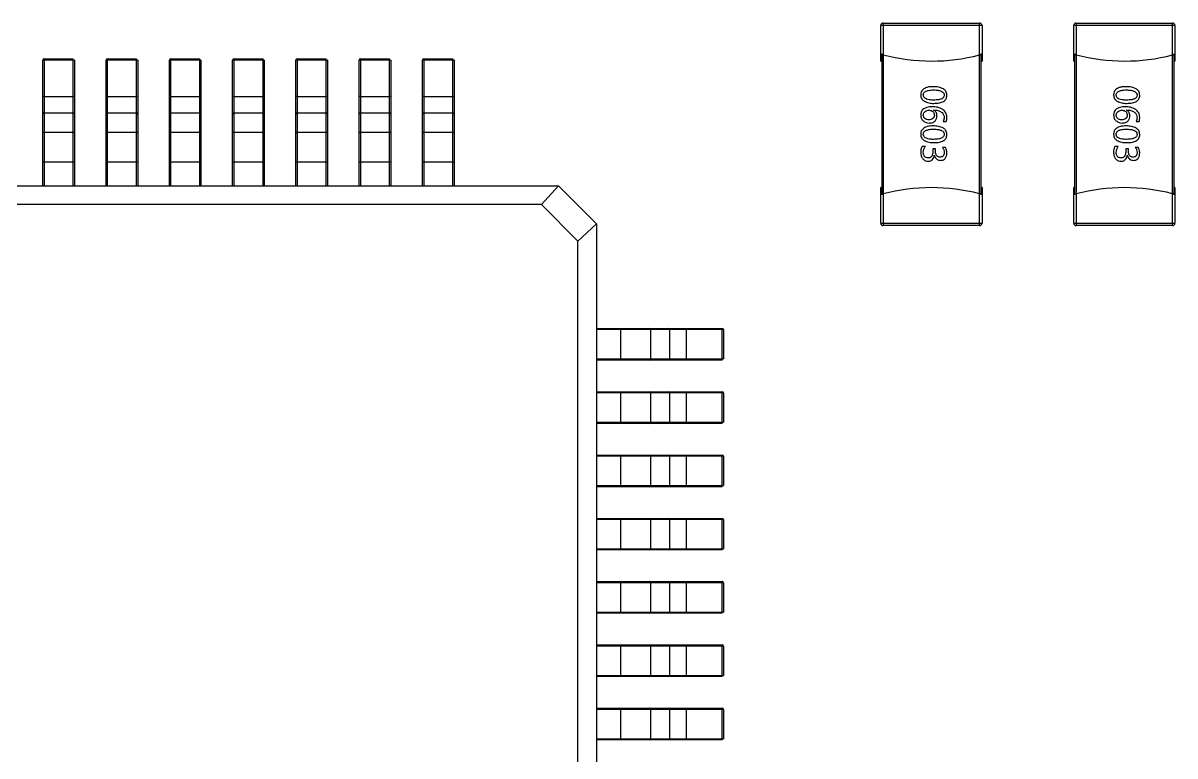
# Model space of a CAD drawing. Header units: millimetres. Extents: x 46.9 to 121.6, y 35.9 to 78.2.
# Drawn here: x 91.6 to 100.7, y 49.14 to 54.93 of the extents above; entities that cross this region are included whole.
import ezdxf

# ---------------------------------------------------------------- set-up
doc = ezdxf.new("R2010")
doc.units = ezdxf.units.MM

msp = doc.modelspace()

# ---------------------------------------------------------------- linework, layer by layer
at = {"color": 7, "linetype": 'Continuous', "lineweight": 25}
for p, q in [((99.1807, 54.9073), (98.3807, 54.9073)), ((98.3807, 54.6273), (98.3807, 54.9073)), ((98.4007, 54.9273), (98.4007, 53.3274)), ((98.4007, 54.9273), (99.1607, 54.9273)), ((99.1607, 54.6755), (99.1607, 54.9273)), ((99.1807, 54.9073), (99.1807, 54.6273)), ((100.7047, 54.9073), (99.9047, 54.9073)), ((99.9047, 54.6273), (99.9047, 54.9073)), ((99.9247, 54.9273), (99.9247, 53.3274)), ((99.9247, 54.9273), (100.6847, 54.9273)), ((100.6847, 54.6755), (100.6847, 54.9273)), ((100.7047, 54.9073), (100.7047, 54.6273)), ((91.7602, 53.641), (91.7602, 54.6338)), ((91.7702, 54.6438), (91.7702, 53.641)), ((91.7702, 54.6438), (92.0002, 54.6438)), ((92.0002, 54.6345), (91.7702, 54.6345)), ((92.0002, 53.641), (92.0002, 54.6438)), ((92.0102, 54.6338), (92.0102, 53.641)), ((92.2602, 53.641), (92.2602, 54.6338)), ((92.2702, 54.6438), (92.2702, 53.641)), ((92.2702, 54.6438), (92.5002, 54.6438)), ((92.5002, 54.6345), (92.2702, 54.6345)), ((92.5002, 53.641), (92.5002, 54.6438)), ((92.5102, 54.6338), (92.5102, 53.641)), ((92.7602, 53.641), (92.7602, 54.6338)), ((92.7702, 54.6438), (92.7702, 53.641)), ((92.7702, 54.6438), (93.0002, 54.6438)), ((93.0002, 54.6345), (92.7702, 54.6345)), ((93.0002, 53.641), (93.0002, 54.6438)), ((93.0102, 54.6338), (93.0102, 53.641)), ((93.2602, 53.641), (93.2602, 54.6338)), ((93.2702, 54.6438), (93.2702, 53.641)), ((93.2702, 54.6438), (93.5002, 54.6438)), ((93.5002, 54.6345), (93.2702, 54.6345)), ((93.5002, 53.641), (93.5002, 54.6438)), ((93.5102, 54.6338), (93.5102, 53.641)), ((93.7602, 53.641), (93.7602, 54.6338)), ((93.7702, 54.6438), (93.7702, 53.641)), ((93.7702, 54.6438), (94.0002, 54.6438)), ((94.0002, 54.6345), (93.7702, 54.6345)), ((94.0002, 53.641), (94.0002, 54.6438)), ((94.0102, 54.6338), (94.0102, 53.641)), ((94.2602, 53.641), (94.2602, 54.6338)), ((94.2702, 54.6438), (94.2702, 53.641)), ((94.2702, 54.6438), (94.5002, 54.6438)), ((94.5002, 54.6345), (94.2702, 54.6345)), ((94.5002, 53.641), (94.5002, 54.6438)), ((94.5102, 54.6338), (94.5102, 53.641)), ((94.7602, 53.641), (94.7602, 54.6338)), ((94.7702, 54.6438), (94.7702, 53.641)), ((94.7702, 54.6438), (95.0002, 54.6438)), ((95.0002, 54.6345), (94.7702, 54.6345)), ((95.0002, 53.641), (95.0002, 54.6438)), ((95.0102, 54.6338), (95.0102, 53.641)), ((98.3807, 54.6273), (98.3907, 54.6273)), ((98.3834, 54.6817), (98.3834, 54.6781)), ((98.3834, 54.6781), (98.3965, 54.6781)), ((98.3907, 54.6797), (98.3907, 54.6801)), ((98.3907, 53.5792), (98.3907, 54.6755)), ((99.1607, 53.3274), (99.1607, 54.6755)), ((99.1707, 54.6817), (99.1707, 54.6781)), ((99.1707, 54.677), (99.1707, 53.5777)), ((99.1707, 54.6273), (99.1807, 54.6273)), ((99.1764, 54.6797), (99.178, 54.6797)), ((99.178, 54.6797), (99.178, 54.6801)), ((99.9047, 54.6273), (99.9147, 54.6273)), ((99.9074, 54.6817), (99.9074, 54.6781)), ((99.9074, 54.6781), (99.9205, 54.6781)), ((99.9147, 54.6797), (99.9147, 54.6801)), ((99.9147, 53.5792), (99.9147, 54.6755)), ((100.6847, 53.3274), (100.6847, 54.6755)), ((100.6947, 54.6817), (100.6947, 54.6781)), ((100.6947, 54.677), (100.6947, 53.5777)), ((100.6947, 54.6273), (100.7047, 54.6273)), ((100.7004, 54.6797), (100.702, 54.6797)), ((100.702, 54.6797), (100.702, 54.6801)), ((91.7702, 54.348), (92.0002, 54.348)), ((92.2702, 54.348), (92.5002, 54.348)), ((92.7702, 54.348), (93.0002, 54.348)), ((93.2702, 54.348), (93.5002, 54.348)), ((93.7702, 54.348), (94.0002, 54.348)), ((94.2702, 54.348), (94.5002, 54.348)), ((94.7702, 54.348), (95.0002, 54.348)), ((91.7702, 54.2175), (92.0002, 54.2175)), ((92.2702, 54.2175), (92.5002, 54.2175)), ((92.7702, 54.2175), (93.0002, 54.2175)), ((93.2702, 54.2175), (93.5002, 54.2175)), ((93.7702, 54.2175), (94.0002, 54.2175)), ((94.2702, 54.2175), (94.5002, 54.2175)), ((94.7702, 54.2175), (95.0002, 54.2175)), ((98.8735, 54.1501), (98.8967, 54.1501)), ((100.3975, 54.1501), (100.4207, 54.1501)), ((91.7702, 54.0659), (92.0002, 54.0659)), ((92.2702, 54.0659), (92.5002, 54.0659)), ((92.7702, 54.0659), (93.0002, 54.0659)), ((93.2702, 54.0659), (93.5002, 54.0659)), ((93.7702, 54.0659), (94.0002, 54.0659)), ((94.2702, 54.0659), (94.5002, 54.0659)), ((94.7702, 54.0659), (95.0002, 54.0659)), ((98.7326, 53.9529), (98.7064, 53.9529)), ((98.792, 53.9328), (98.792, 53.9161)), ((98.8129, 53.9328), (98.792, 53.9328)), ((98.8129, 53.9169), (98.8129, 53.9328)), ((98.8912, 53.9452), (98.8673, 53.9452)), ((100.2566, 53.9529), (100.2304, 53.9529)), ((100.316, 53.9328), (100.316, 53.9161)), ((100.3369, 53.9328), (100.316, 53.9328)), ((100.3369, 53.9169), (100.3369, 53.9328)), ((100.4152, 53.9452), (100.3913, 53.9452)), ((91.7602, 53.831), (92.0102, 53.831)), ((92.2602, 53.831), (92.5102, 53.831)), ((92.7602, 53.831), (93.0102, 53.831)), ((93.2602, 53.831), (93.5102, 53.831)), ((93.7602, 53.831), (94.0102, 53.831)), ((94.2602, 53.831), (94.5102, 53.831)), ((94.7602, 53.831), (95.0102, 53.831)), ((86.4352, 53.641), (95.8352, 53.641)), ((95.8352, 53.641), (95.6995, 53.4936)), ((95.8352, 53.641), (96.1352, 53.341)), ((98.3907, 53.6274), (98.3807, 53.6274)), ((98.3807, 53.3474), (98.3807, 53.6274)), ((99.1807, 53.6274), (99.1707, 53.6274)), ((99.1807, 53.6274), (99.1807, 53.3474)), ((99.9147, 53.6274), (99.9047, 53.6274)), ((99.9047, 53.3474), (99.9047, 53.6274)), ((100.7047, 53.6274), (100.6947, 53.6274)), ((100.7047, 53.6274), (100.7047, 53.3474)), ((98.3834, 53.5765), (98.3834, 53.573)), ((98.3965, 53.5765), (98.3834, 53.5765)), ((98.3907, 53.5746), (98.3907, 53.575)), ((99.1707, 53.5765), (99.1707, 53.573)), ((99.178, 53.575), (99.1764, 53.575)), ((99.178, 53.5746), (99.178, 53.575)), ((99.9074, 53.5765), (99.9074, 53.573)), ((99.9205, 53.5765), (99.9074, 53.5765)), ((99.9147, 53.5746), (99.9147, 53.575)), ((100.6947, 53.5765), (100.6947, 53.573)), ((100.702, 53.575), (100.7004, 53.575)), ((100.702, 53.5746), (100.702, 53.575)), ((95.6995, 53.4936), (86.571, 53.4936)), ((95.9879, 53.2053), (95.6995, 53.4936)), ((95.9879, 53.2053), (96.1352, 53.341)), ((96.1352, 53.341), (96.1352, 43.941)), ((98.3807, 53.3474), (99.1807, 53.3474)), ((99.9047, 53.3474), (100.7047, 53.3474)), ((99.1607, 53.3274), (98.4007, 53.3274)), ((100.6847, 53.3274), (99.9247, 53.3274)), ((95.9879, 44.0768), (95.9879, 53.2053)), ((96.1352, 52.516), (97.1281, 52.516)), ((96.3252, 52.516), (96.3252, 52.266)), ((97.1381, 52.506), (96.1352, 52.506)), ((96.5601, 52.506), (96.5601, 52.276)), ((96.7117, 52.506), (96.7117, 52.276)), ((96.8422, 52.506), (96.8422, 52.276)), ((97.1288, 52.276), (97.1288, 52.506)), ((97.138, 52.506), (97.138, 52.276)), ((96.1352, 52.276), (97.1381, 52.276)), ((97.1281, 52.266), (96.1352, 52.266)), ((96.1352, 52.016), (97.1281, 52.016)), ((97.1381, 52.006), (96.1352, 52.006)), ((96.3252, 52.016), (96.3252, 51.766)), ((96.5601, 52.006), (96.5601, 51.776)), ((96.7117, 52.006), (96.7117, 51.776)), ((96.8422, 52.006), (96.8422, 51.776)), ((97.1288, 51.776), (97.1288, 52.006)), ((97.138, 52.006), (97.138, 51.776)), ((96.1352, 51.776), (97.1381, 51.776)), ((97.1281, 51.766), (96.1352, 51.766)), ((96.1352, 51.516), (97.1281, 51.516)), ((96.3252, 51.516), (96.3252, 51.266)), ((97.1381, 51.506), (96.1352, 51.506)), ((96.5601, 51.506), (96.5601, 51.276)), ((96.7117, 51.506), (96.7117, 51.276)), ((96.8422, 51.506), (96.8422, 51.276)), ((97.1288, 51.276), (97.1288, 51.506)), ((97.138, 51.506), (97.138, 51.276)), ((96.1352, 51.276), (97.1381, 51.276)), ((97.1281, 51.266), (96.1352, 51.266)), ((96.1352, 51.016), (97.1281, 51.016)), ((97.1381, 51.006), (96.1352, 51.006)), ((96.3252, 51.016), (96.3252, 50.766)), ((96.5601, 51.006), (96.5601, 50.776)), ((96.7117, 51.006), (96.7117, 50.776)), ((96.8422, 51.006), (96.8422, 50.776)), ((97.1288, 50.776), (97.1288, 51.006)), ((97.138, 51.006), (97.138, 50.776)), ((96.1352, 50.776), (97.1381, 50.776)), ((97.1281, 50.766), (96.1352, 50.766)), ((96.1352, 50.516), (97.1281, 50.516)), ((96.3252, 50.516), (96.3252, 50.266)), ((97.1381, 50.506), (96.1352, 50.506)), ((96.5601, 50.506), (96.5601, 50.276)), ((96.7117, 50.506), (96.7117, 50.276)), ((96.8422, 50.506), (96.8422, 50.276)), ((97.1288, 50.276), (97.1288, 50.506)), ((97.138, 50.506), (97.138, 50.276)), ((96.1352, 50.276), (97.1381, 50.276)), ((97.1281, 50.266), (96.1352, 50.266)), ((96.1352, 50.016), (97.1281, 50.016)), ((97.1381, 50.006), (96.1352, 50.006)), ((96.3252, 50.016), (96.3252, 49.766)), ((96.5601, 50.006), (96.5601, 49.776)), ((96.7117, 50.006), (96.7117, 49.776)), ((96.8422, 50.006), (96.8422, 49.776)), ((97.1288, 49.776), (97.1288, 50.006)), ((97.138, 50.006), (97.138, 49.776)), ((96.1352, 49.776), (97.1381, 49.776)), ((97.1281, 49.766), (96.1352, 49.766)), ((96.1352, 49.516), (97.1281, 49.516)), ((96.3252, 49.516), (96.3252, 49.266)), ((97.1381, 49.506), (96.1352, 49.506)), ((96.5601, 49.506), (96.5601, 49.276)), ((96.7117, 49.506), (96.7117, 49.276)), ((96.8422, 49.506), (96.8422, 49.276)), ((97.1288, 49.276), (97.1288, 49.506)), ((97.138, 49.506), (97.138, 49.276)), ((96.1352, 49.276), (97.1381, 49.276)), ((97.1281, 49.266), (96.1352, 49.266))]:
    msp.add_line(p, q, dxfattribs=at)
for centre, radius, start, end in [((98.4007, 54.9073), 0.02, 90, 180), ((99.1607, 54.9073), 0.02, 0, 90), ((99.9247, 54.9073), 0.02, 90, 180), ((100.6847, 54.9073), 0.02, 0, 90), ((91.7702, 54.6338), 0.01, 90, 180), ((91.7678, 54.5982), 0.0364, 86.08602, 101.89455), ((92.0027, 54.5982), 0.0364, 78.10545, 93.91398), ((92.2702, 54.6338), 0.01, 90, 180), ((92.2678, 54.5982), 0.0364, 86.08602, 101.89455), ((92.5027, 54.5982), 0.0364, 78.10545, 93.91398), ((92.7702, 54.6338), 0.01, 90, 180), ((92.7678, 54.5982), 0.0364, 86.08602, 101.89455), ((93.0027, 54.5982), 0.0364, 78.10545, 93.91398), ((93.2702, 54.6338), 0.01, 90, 180), ((93.2678, 54.5982), 0.0364, 86.08602, 101.89455), ((93.5027, 54.5982), 0.0364, 78.10545, 93.91398), ((93.7702, 54.6338), 0.01, 90, 180), ((93.7678, 54.5982), 0.0364, 86.08602, 101.89455), ((94.0027, 54.5982), 0.0364, 78.10545, 93.91398), ((94.2702, 54.6338), 0.01, 90, 180), ((94.2678, 54.5982), 0.0364, 86.08602, 101.89455), ((94.5027, 54.5982), 0.0364, 78.10545, 93.91398), ((94.7702, 54.6338), 0.01, 90, 180), ((94.7678, 54.5982), 0.0364, 86.08602, 101.89455), ((95.0027, 54.5982), 0.0364, 78.10545, 93.91398), ((98.7836, 56.1273), 1.5, 255.21209, 284.56177), ((100.3076, 56.1273), 1.5, 255.21209, 284.56177), ((91.7678, 54.3116), 0.0364, 86.08602, 101.89455), ((92.0027, 54.3116), 0.0364, 78.10545, 93.91398), ((92.2678, 54.3116), 0.0364, 86.08602, 101.89455), ((92.5027, 54.3116), 0.0364, 78.10545, 93.91398), ((92.7678, 54.3116), 0.0364, 86.08602, 101.89455), ((93.0027, 54.3116), 0.0364, 78.10545, 93.91398), ((93.2678, 54.3116), 0.0364, 86.08602, 101.89455), ((93.5027, 54.3116), 0.0364, 78.10545, 93.91398), ((93.7678, 54.3116), 0.0364, 86.08602, 101.89455), ((94.0027, 54.3116), 0.0364, 78.10545, 93.91398), ((94.2678, 54.3116), 0.0364, 86.08602, 101.89455), ((94.5027, 54.3116), 0.0364, 78.10545, 93.91398), ((94.7678, 54.3116), 0.0364, 86.08602, 101.89455), ((95.0027, 54.3116), 0.0364, 78.10545, 93.91398), ((91.7699, 54.2078), 0.00971, 88.27456, 178.16379), ((92.0005, 54.2078), 0.00971, 1.83621, 91.72544), ((92.2699, 54.2078), 0.00971, 88.27456, 178.16379), ((92.5005, 54.2078), 0.00971, 1.83621, 91.72544), ((92.7699, 54.2078), 0.00971, 88.27456, 178.16379), ((93.0005, 54.2078), 0.00971, 1.83621, 91.72544), ((93.2699, 54.2078), 0.00971, 88.27456, 178.16379), ((93.5005, 54.2078), 0.00971, 1.83621, 91.72544), ((93.7699, 54.2078), 0.00971, 88.27456, 178.16379), ((94.0005, 54.2078), 0.00971, 1.83621, 91.72544), ((94.2699, 54.2078), 0.00971, 88.27456, 178.16379), ((94.5005, 54.2078), 0.00971, 1.83621, 91.72544), ((94.7699, 54.2078), 0.00971, 88.27456, 178.16379), ((95.0005, 54.2078), 0.00971, 1.83621, 91.72544), ((91.7699, 54.0562), 0.00971, 88.27456, 178.16379), ((92.0005, 54.0562), 0.00971, 1.83621, 91.72544), ((92.2699, 54.0562), 0.00971, 88.27456, 178.16379), ((92.5005, 54.0562), 0.00971, 1.83621, 91.72544), ((92.7699, 54.0562), 0.00971, 88.27456, 178.16379), ((93.0005, 54.0562), 0.00971, 1.83621, 91.72544), ((93.2699, 54.0562), 0.00971, 88.27456, 178.16379), ((93.5005, 54.0562), 0.00971, 1.83621, 91.72544), ((93.7699, 54.0562), 0.00971, 88.27456, 178.16379), ((94.0005, 54.0562), 0.00971, 1.83621, 91.72544), ((94.2699, 54.0562), 0.00971, 88.27456, 178.16379), ((94.5005, 54.0562), 0.00971, 1.83621, 91.72544), ((94.7699, 54.0562), 0.00971, 88.27456, 178.16379), ((95.0005, 54.0562), 0.00971, 1.83621, 91.72544), ((98.7836, 52.1274), 1.5, 75.43815, 104.78791), ((100.3076, 52.1274), 1.5, 75.43815, 104.78791), ((98.4007, 53.3474), 0.02, 180, 270), ((99.1607, 53.3474), 0.02, 270, 0), ((99.9247, 53.3474), 0.02, 180, 270), ((100.6847, 53.3474), 0.02, 270, 0), ((96.5504, 52.5063), 0.00971, 358.27456, 88.16379), ((96.702, 52.5063), 0.00971, 358.27456, 88.16379), ((96.8059, 52.5085), 0.0364, 356.08602, 11.89455), ((97.1281, 52.506), 0.01, 0, 90), ((97.0924, 52.5085), 0.0364, 356.08602, 11.89455), ((96.5504, 52.2757), 0.00971, 271.83621, 1.72544), ((96.702, 52.2757), 0.00971, 271.83621, 1.72544), ((96.8059, 52.2735), 0.0364, 348.10545, 3.91398), ((97.0924, 52.2735), 0.0364, 348.10545, 3.91398), ((96.5504, 52.0063), 0.00971, 358.27456, 88.16379), ((96.702, 52.0063), 0.00971, 358.27456, 88.16379), ((96.8059, 52.0085), 0.0364, 356.08602, 11.89455), ((97.1281, 52.006), 0.01, 0, 90), ((97.0924, 52.0085), 0.0364, 356.08602, 11.89455), ((96.5504, 51.7757), 0.00971, 271.83621, 1.72544), ((96.702, 51.7757), 0.00971, 271.83621, 1.72544), ((96.8059, 51.7735), 0.0364, 348.10545, 3.91398), ((97.0924, 51.7735), 0.0364, 348.10545, 3.91398), ((96.5504, 51.5063), 0.00971, 358.27456, 88.16379), ((96.702, 51.5063), 0.00971, 358.27456, 88.16379), ((96.8059, 51.5085), 0.0364, 356.08602, 11.89455), ((97.1281, 51.506), 0.01, 0, 90), ((97.0924, 51.5085), 0.0364, 356.08602, 11.89455), ((96.5504, 51.2757), 0.00971, 271.83621, 1.72544), ((96.702, 51.2757), 0.00971, 271.83621, 1.72544), ((96.8059, 51.2735), 0.0364, 348.10545, 3.91398), ((97.0924, 51.2735), 0.0364, 348.10545, 3.91398), ((96.5504, 51.0063), 0.00971, 358.27456, 88.16379), ((96.702, 51.0063), 0.00971, 358.27456, 88.16379), ((96.8059, 51.0085), 0.0364, 356.08602, 11.89455), ((97.1281, 51.006), 0.01, 0, 90), ((97.0924, 51.0085), 0.0364, 356.08602, 11.89455), ((96.5504, 50.7757), 0.00971, 271.83621, 1.72544), ((96.702, 50.7757), 0.00971, 271.83621, 1.72544), ((96.8059, 50.7735), 0.0364, 348.10545, 3.91398), ((97.0924, 50.7735), 0.0364, 348.10545, 3.91398), ((96.5504, 50.5063), 0.00971, 358.27456, 88.16379), ((96.702, 50.5063), 0.00971, 358.27456, 88.16379), ((96.8059, 50.5085), 0.0364, 356.08602, 11.89455), ((97.1281, 50.506), 0.01, 0, 90), ((97.0924, 50.5085), 0.0364, 356.08602, 11.89455), ((96.5504, 50.2757), 0.00971, 271.83621, 1.72544), ((96.702, 50.2757), 0.00971, 271.83621, 1.72544), ((96.8059, 50.2735), 0.0364, 348.10545, 3.91398), ((97.0924, 50.2735), 0.0364, 348.10545, 3.91398), ((96.5504, 50.0063), 0.00971, 358.27456, 88.16379), ((96.702, 50.0063), 0.00971, 358.27456, 88.16379), ((96.8059, 50.0085), 0.0364, 356.08602, 11.89455), ((97.1281, 50.006), 0.01, 0, 90), ((97.0924, 50.0085), 0.0364, 356.08602, 11.89455), ((96.5504, 49.7757), 0.00971, 271.83621, 1.72544), ((96.702, 49.7757), 0.00971, 271.83621, 1.72544), ((96.8059, 49.7735), 0.0364, 348.10545, 3.91398), ((97.0924, 49.7735), 0.0364, 348.10545, 3.91398), ((96.5504, 49.5063), 0.00971, 358.27456, 88.16379), ((96.702, 49.5063), 0.00971, 358.27456, 88.16379), ((96.8059, 49.5085), 0.0364, 356.08602, 11.89455), ((97.1281, 49.506), 0.01, 0, 90), ((97.0924, 49.5085), 0.0364, 356.08602, 11.89455), ((96.5504, 49.2757), 0.00971, 271.83621, 1.72544), ((96.702, 49.2757), 0.00971, 271.83621, 1.72544), ((96.8059, 49.2735), 0.0364, 348.10545, 3.91398), ((97.0924, 49.2735), 0.0364, 348.10545, 3.91398)]:
    msp.add_arc(centre, radius, start, end, dxfattribs=at)
for points, knots in [([(98.3834, 54.6781), (98.3826, 54.6777), (98.381, 54.6768), (98.3808, 54.6759), (98.3807, 54.6755)], [0, 0, 0, 0, 0.558014, 1, 1, 1, 1]), ([(98.3897, 54.6799), (98.3883, 54.6803), (98.3859, 54.681), (98.3842, 54.6815), (98.3834, 54.6817)], [0, 0, 0, 0, 0.5631298, 1, 1, 1, 1]), ([(98.3907, 54.6801), (98.3905, 54.6801), (98.3902, 54.68), (98.3899, 54.68), (98.3897, 54.6799)], [0, 0, 0, 0, 0.559617, 1, 1, 1, 1]), ([(98.3907, 54.6797), (98.3905, 54.6797), (98.3902, 54.6798), (98.3899, 54.6799), (98.3897, 54.6799)], [0, 0, 0, 0, 0.56, 1, 1, 1, 1]), ([(98.4007, 54.677), (98.3988, 54.6775), (98.3953, 54.6785), (98.3921, 54.6793), (98.3907, 54.6797)], [0, 0, 0, 0, 0.561011, 1, 1, 1, 1]), ([(98.3907, 54.6755), (98.3908, 54.6758), (98.3911, 54.6764), (98.3927, 54.6771), (98.3947, 54.6777), (98.3963, 54.6779), (98.3971, 54.678)], [0, 0, 0, 0, 0.283508, 0.566177, 0.785164, 1, 1, 1, 1]), ([(99.1707, 54.6781), (99.1689, 54.6777), (99.1657, 54.6768), (99.1622, 54.6759), (99.1607, 54.6755)], [0, 0, 0, 0, 0.557902, 1, 1, 1, 1]), ([(99.17, 54.678), (99.1702, 54.6778), (99.1706, 54.6775), (99.1707, 54.6771), (99.1707, 54.677)], [0, 0, 0, 0, 0.558902, 1, 1, 1, 1]), ([(99.1774, 54.6799), (99.1764, 54.6803), (99.1745, 54.681), (99.1719, 54.6815), (99.1707, 54.6817)], [0, 0, 0, 0, 0.56313, 1, 1, 1, 1]), ([(99.1764, 54.6797), (99.1766, 54.6797), (99.1769, 54.6798), (99.1773, 54.6799), (99.1774, 54.6799)], [0, 0, 0, 0, 0.56, 1, 1, 1, 1]), ([(99.178, 54.6801), (99.1779, 54.6801), (99.1777, 54.68), (99.1775, 54.68), (99.1774, 54.6799)], [0, 0, 0, 0, 0.559617, 1, 1, 1, 1]), ([(99.1807, 54.677), (99.1806, 54.6775), (99.1803, 54.6785), (99.1787, 54.6793), (99.178, 54.6797)], [0, 0, 0, 0, 0.561011, 1, 1, 1, 1]), ([(99.9074, 54.6781), (99.9066, 54.6777), (99.905, 54.6768), (99.9048, 54.6759), (99.9047, 54.6755)], [0, 0, 0, 0, 0.558014, 1, 1, 1, 1]), ([(99.9137, 54.6799), (99.9123, 54.6803), (99.9099, 54.681), (99.9082, 54.6815), (99.9074, 54.6817)], [0, 0, 0, 0, 0.5631298, 1, 1, 1, 1]), ([(99.9147, 54.6801), (99.9145, 54.6801), (99.9142, 54.68), (99.9139, 54.68), (99.9137, 54.6799)], [0, 0, 0, 0, 0.559617, 1, 1, 1, 1]), ([(99.9147, 54.6797), (99.9145, 54.6797), (99.9142, 54.6798), (99.9139, 54.6799), (99.9137, 54.6799)], [0, 0, 0, 0, 0.56, 1, 1, 1, 1]), ([(99.9247, 54.677), (99.9228, 54.6775), (99.9193, 54.6785), (99.9161, 54.6793), (99.9147, 54.6797)], [0, 0, 0, 0, 0.561011, 1, 1, 1, 1]), ([(99.9147, 54.6755), (99.9148, 54.6758), (99.9151, 54.6764), (99.9167, 54.6771), (99.9187, 54.6777), (99.9203, 54.6779), (99.9211, 54.678)], [0, 0, 0, 0, 0.283508, 0.566177, 0.785164, 1, 1, 1, 1]), ([(100.6947, 54.6781), (100.6929, 54.6777), (100.6897, 54.6768), (100.6863, 54.6759), (100.6847, 54.6755)], [0, 0, 0, 0, 0.557902, 1, 1, 1, 1]), ([(100.694, 54.678), (100.6942, 54.6778), (100.6946, 54.6775), (100.6947, 54.6771), (100.6947, 54.677)], [0, 0, 0, 0, 0.558902, 1, 1, 1, 1]), ([(100.7014, 54.6799), (100.7004, 54.6803), (100.6985, 54.681), (100.6959, 54.6815), (100.6947, 54.6817)], [0, 0, 0, 0, 0.56313, 1, 1, 1, 1]), ([(100.7004, 54.6797), (100.7006, 54.6797), (100.7009, 54.6798), (100.7013, 54.6799), (100.7014, 54.6799)], [0, 0, 0, 0, 0.56, 1, 1, 1, 1]), ([(100.702, 54.6801), (100.7019, 54.6801), (100.7017, 54.68), (100.7015, 54.68), (100.7014, 54.6799)], [0, 0, 0, 0, 0.559617, 1, 1, 1, 1]), ([(100.7047, 54.677), (100.7046, 54.6775), (100.7043, 54.6785), (100.7027, 54.6793), (100.702, 54.6797)], [0, 0, 0, 0, 0.561011, 1, 1, 1, 1]), ([(98.7952, 54.4248), (98.7792, 54.4245), (98.7532, 54.4239), (98.73, 54.4125), (98.7212, 54.4082)], [0, 0, 0, 0, 0.619316, 1, 1, 1, 1]), ([(98.8753, 54.4073), (98.8627, 54.4129), (98.8372, 54.4242), (98.8093, 54.4246), (98.7952, 54.4248)], [0, 0, 0, 0, 0.495858, 1, 1, 1, 1]), ([(100.3192, 54.4248), (100.3032, 54.4245), (100.2772, 54.4239), (100.254, 54.4125), (100.2452, 54.4082)], [0, 0, 0, 0, 0.619316, 1, 1, 1, 1]), ([(100.3993, 54.4073), (100.3867, 54.4129), (100.3612, 54.4242), (100.3333, 54.4246), (100.3192, 54.4248)], [0, 0, 0, 0, 0.495858, 1, 1, 1, 1]), ([(98.7212, 54.4082), (98.7169, 54.405), (98.7086, 54.3987), (98.698, 54.3827), (98.6967, 54.3693), (98.6958, 54.3609)], [0, 0, 0, 0, 0.2882301, 0.5578196, 1, 1, 1, 1]), ([(98.6958, 54.3609), (98.6962, 54.3552), (98.6969, 54.3442), (98.7048, 54.3255), (98.7157, 54.3165), (98.7225, 54.3108)], [0, 0, 0, 0, 0.2883908, 0.5588198, 1, 1, 1, 1]), ([(98.7167, 54.3586), (98.7171, 54.3627), (98.7177, 54.3704), (98.7244, 54.381), (98.7375, 54.3906), (98.7623, 54.398), (98.7833, 54.3986), (98.7964, 54.399)], [0, 0, 0, 0, 0.121688, 0.232035, 0.366597, 0.604955, 1, 1, 1, 1]), ([(98.7977, 54.3188), (98.786, 54.3191), (98.7666, 54.3197), (98.7427, 54.3254), (98.7275, 54.3337), (98.7182, 54.345), (98.7172, 54.354), (98.7167, 54.3586)], [0, 0, 0, 0, 0.351816, 0.579785, 0.732323, 0.864404, 1, 1, 1, 1]), ([(98.7964, 54.399), (98.8087, 54.3987), (98.8291, 54.3982), (98.8543, 54.3922), (98.8702, 54.3836), (98.88, 54.3719), (98.881, 54.3626), (98.8815, 54.3578)], [0, 0, 0, 0, 0.35336, 0.582711, 0.735216, 0.86626, 1, 1, 1, 1]), ([(98.8815, 54.3578), (98.8811, 54.3541), (98.8805, 54.3467), (98.8736, 54.3365), (98.8599, 54.3271), (98.8337, 54.3198), (98.8116, 54.3192), (98.7977, 54.3188)], [0, 0, 0, 0, 0.1099366, 0.2142178, 0.3482632, 0.5925867, 1, 1, 1, 1]), ([(98.8, 54.2929), (98.815, 54.2934), (98.8415, 54.2943), (98.8719, 54.3042), (98.8884, 54.317), (98.8967, 54.3284), (98.9017, 54.3418), (98.9023, 54.3514), (98.9025, 54.3564)], [0, 0, 0, 0, 0.331386, 0.583053, 0.688634, 0.788355, 0.889745, 1, 1, 1, 1]), ([(98.9025, 54.3564), (98.9022, 54.3623), (98.9014, 54.3736), (98.8935, 54.3926), (98.8822, 54.4017), (98.8753, 54.4073)], [0, 0, 0, 0, 0.292157, 0.563194, 1, 1, 1, 1]), ([(100.2452, 54.4082), (100.2409, 54.405), (100.2326, 54.3987), (100.222, 54.3827), (100.2207, 54.3693), (100.2198, 54.3609)], [0, 0, 0, 0, 0.2882301, 0.5578196, 1, 1, 1, 1]), ([(100.2198, 54.3609), (100.2202, 54.3552), (100.2209, 54.3442), (100.2288, 54.3255), (100.2397, 54.3165), (100.2465, 54.3108)], [0, 0, 0, 0, 0.2883908, 0.5588198, 1, 1, 1, 1]), ([(100.2407, 54.3586), (100.2411, 54.3627), (100.2417, 54.3704), (100.2484, 54.381), (100.2615, 54.3906), (100.2863, 54.398), (100.3073, 54.3986), (100.3204, 54.399)], [0, 0, 0, 0, 0.121688, 0.232035, 0.366597, 0.604955, 1, 1, 1, 1]), ([(100.3217, 54.3188), (100.31, 54.3191), (100.2906, 54.3197), (100.2667, 54.3254), (100.2515, 54.3337), (100.2422, 54.345), (100.2412, 54.354), (100.2407, 54.3586)], [0, 0, 0, 0, 0.351816, 0.579785, 0.732323, 0.864404, 1, 1, 1, 1]), ([(100.3204, 54.399), (100.3327, 54.3987), (100.3531, 54.3982), (100.3783, 54.3922), (100.3942, 54.3836), (100.404, 54.3719), (100.405, 54.3626), (100.4055, 54.3578)], [0, 0, 0, 0, 0.35336, 0.582711, 0.735216, 0.86626, 1, 1, 1, 1]), ([(100.4055, 54.3578), (100.4051, 54.3541), (100.4045, 54.3467), (100.3976, 54.3365), (100.3839, 54.3271), (100.3577, 54.3198), (100.3356, 54.3192), (100.3217, 54.3188)], [0, 0, 0, 0, 0.1099366, 0.2142178, 0.3482632, 0.5925867, 1, 1, 1, 1]), ([(100.324, 54.2929), (100.339, 54.2934), (100.3655, 54.2943), (100.3959, 54.3042), (100.4124, 54.317), (100.4207, 54.3284), (100.4257, 54.3418), (100.4263, 54.3514), (100.4265, 54.3564)], [0, 0, 0, 0, 0.331386, 0.583053, 0.688634, 0.788355, 0.889745, 1, 1, 1, 1]), ([(100.4265, 54.3564), (100.4262, 54.3623), (100.4254, 54.3736), (100.4175, 54.3926), (100.4062, 54.4017), (100.3993, 54.4073)], [0, 0, 0, 0, 0.292157, 0.563194, 1, 1, 1, 1]), ([(98.7196, 54.249), (98.7155, 54.2456), (98.7077, 54.239), (98.6978, 54.2228), (98.6966, 54.2094), (98.6958, 54.2011)], [0, 0, 0, 0, 0.28371, 0.553416, 1, 1, 1, 1]), ([(98.7872, 54.2663), (98.7726, 54.2658), (98.7485, 54.2651), (98.7277, 54.2535), (98.7196, 54.249)], [0, 0, 0, 0, 0.61021, 1, 1, 1, 1]), ([(98.7225, 54.3108), (98.7348, 54.3051), (98.7594, 54.2936), (98.7865, 54.2931), (98.8, 54.2929)], [0, 0, 0, 0, 0.4999783, 1, 1, 1, 1]), ([(98.7308, 54.2285), (98.7362, 54.2317), (98.7467, 54.2379), (98.7588, 54.2386), (98.7646, 54.2389)], [0, 0, 0, 0, 0.5207683, 1, 1, 1, 1]), ([(98.7646, 54.2389), (98.7697, 54.2384), (98.7798, 54.2373), (98.7881, 54.2313), (98.7922, 54.2284)], [0, 0, 0, 0, 0.5019662, 1, 1, 1, 1]), ([(98.8713, 54.2436), (98.8577, 54.2509), (98.8314, 54.265), (98.8016, 54.2659), (98.7872, 54.2663)], [0, 0, 0, 0, 0.517188, 1, 1, 1, 1]), ([(98.8247, 54.1945), (98.8243, 54.2), (98.8236, 54.2104), (98.8172, 54.2236), (98.8081, 54.2335), (98.8009, 54.2376), (98.7972, 54.2398)], [0, 0, 0, 0, 0.290752, 0.557527, 0.769999, 1, 1, 1, 1]), ([(98.7972, 54.2398), (98.809, 54.2396), (98.8309, 54.2393), (98.8501, 54.2291), (98.8589, 54.2245)], [0, 0, 0, 0, 0.542588, 1, 1, 1, 1]), ([(98.9025, 54.1835), (98.9021, 54.1901), (98.9012, 54.2031), (98.8919, 54.2252), (98.8792, 54.2365), (98.8713, 54.2436)], [0, 0, 0, 0, 0.283019, 0.553043, 1, 1, 1, 1]), ([(100.2436, 54.249), (100.2395, 54.2456), (100.2317, 54.239), (100.2218, 54.2228), (100.2206, 54.2094), (100.2198, 54.2011)], [0, 0, 0, 0, 0.28371, 0.553416, 1, 1, 1, 1]), ([(100.3112, 54.2663), (100.2966, 54.2658), (100.2725, 54.2651), (100.2517, 54.2535), (100.2436, 54.249)], [0, 0, 0, 0, 0.61021, 1, 1, 1, 1]), ([(100.2465, 54.3108), (100.2588, 54.3051), (100.2834, 54.2936), (100.3105, 54.2931), (100.324, 54.2929)], [0, 0, 0, 0, 0.4999783, 1, 1, 1, 1]), ([(100.2548, 54.2285), (100.2602, 54.2317), (100.2707, 54.2379), (100.2828, 54.2386), (100.2886, 54.2389)], [0, 0, 0, 0, 0.5207683, 1, 1, 1, 1]), ([(100.2886, 54.2389), (100.2937, 54.2384), (100.3038, 54.2373), (100.3121, 54.2313), (100.3162, 54.2284)], [0, 0, 0, 0, 0.5019662, 1, 1, 1, 1]), ([(100.3953, 54.2436), (100.3817, 54.2509), (100.3554, 54.265), (100.3256, 54.2659), (100.3112, 54.2663)], [0, 0, 0, 0, 0.517188, 1, 1, 1, 1]), ([(100.3487, 54.1945), (100.3483, 54.2), (100.3476, 54.2104), (100.3412, 54.2236), (100.3321, 54.2335), (100.3249, 54.2376), (100.3212, 54.2398)], [0, 0, 0, 0, 0.290752, 0.557527, 0.769999, 1, 1, 1, 1]), ([(100.3212, 54.2398), (100.333, 54.2396), (100.3549, 54.2393), (100.3741, 54.2291), (100.3829, 54.2245)], [0, 0, 0, 0, 0.542588, 1, 1, 1, 1]), ([(100.4265, 54.1835), (100.4261, 54.1901), (100.4252, 54.2031), (100.4159, 54.2252), (100.4032, 54.2365), (100.3953, 54.2436)], [0, 0, 0, 0, 0.283019, 0.553043, 1, 1, 1, 1]), ([(98.6958, 54.2011), (98.6967, 54.1913), (98.6984, 54.174), (98.7097, 54.1611), (98.7146, 54.1555)], [0, 0, 0, 0, 0.566262, 1, 1, 1, 1]), ([(98.7146, 54.1555), (98.7224, 54.1497), (98.7369, 54.1391), (98.7547, 54.1381), (98.7628, 54.1376)], [0, 0, 0, 0, 0.540462, 1, 1, 1, 1]), ([(98.7167, 54.2004), (98.7169, 54.2036), (98.7173, 54.2097), (98.7215, 54.22), (98.7272, 54.2252), (98.7308, 54.2285)], [0, 0, 0, 0, 0.295822, 0.557156, 1, 1, 1, 1]), ([(98.7289, 54.1736), (98.7271, 54.1754), (98.7236, 54.179), (98.7184, 54.1878), (98.7174, 54.1953), (98.7167, 54.2004)], [0, 0, 0, 0, 0.252847, 0.49709, 1, 1, 1, 1]), ([(98.7601, 54.1632), (98.7543, 54.1636), (98.7429, 54.1643), (98.7335, 54.1706), (98.7289, 54.1736)], [0, 0, 0, 0, 0.515713, 1, 1, 1, 1]), ([(98.7922, 54.1731), (98.7876, 54.1702), (98.7778, 54.1641), (98.7662, 54.1636), (98.7601, 54.1632)], [0, 0, 0, 0, 0.470719, 1, 1, 1, 1]), ([(98.7628, 54.1376), (98.7725, 54.1382), (98.789, 54.1393), (98.8022, 54.149), (98.8077, 54.1531)], [0, 0, 0, 0, 0.583943, 1, 1, 1, 1]), ([(98.7922, 54.2284), (98.7939, 54.2265), (98.7973, 54.2228), (98.8022, 54.2137), (98.8031, 54.206), (98.8038, 54.2007)], [0, 0, 0, 0, 0.245972, 0.488321, 1, 1, 1, 1]), ([(98.8038, 54.2007), (98.8033, 54.1954), (98.8026, 54.1876), (98.7975, 54.1785), (98.794, 54.1749), (98.7922, 54.1731)], [0, 0, 0, 0, 0.513507, 0.754491, 1, 1, 1, 1]), ([(98.8077, 54.1531), (98.8132, 54.1596), (98.8232, 54.1717), (98.8242, 54.1873), (98.8247, 54.1945)], [0, 0, 0, 0, 0.539829, 1, 1, 1, 1]), ([(98.8589, 54.2245), (98.8629, 54.2213), (98.8703, 54.2154), (98.8795, 54.2012), (98.8807, 54.1898), (98.8815, 54.1827)], [0, 0, 0, 0, 0.311103, 0.573673, 1, 1, 1, 1]), ([(98.8815, 54.1827), (98.8811, 54.1766), (98.8803, 54.1652), (98.8756, 54.1548), (98.8735, 54.1501)], [0, 0, 0, 0, 0.544112, 1, 1, 1, 1]), ([(98.8967, 54.1501), (98.8986, 54.1555), (98.9023, 54.1664), (98.9025, 54.1778), (98.9025, 54.1835)], [0, 0, 0, 0, 0.502037, 1, 1, 1, 1]), ([(100.2198, 54.2011), (100.2207, 54.1913), (100.2224, 54.174), (100.2337, 54.1611), (100.2386, 54.1555)], [0, 0, 0, 0, 0.566262, 1, 1, 1, 1]), ([(100.2386, 54.1555), (100.2464, 54.1497), (100.2609, 54.1391), (100.2787, 54.1381), (100.2868, 54.1376)], [0, 0, 0, 0, 0.540462, 1, 1, 1, 1]), ([(100.2407, 54.2004), (100.241, 54.2036), (100.2413, 54.2097), (100.2455, 54.22), (100.2512, 54.2252), (100.2548, 54.2285)], [0, 0, 0, 0, 0.295822, 0.557156, 1, 1, 1, 1]), ([(100.2529, 54.1736), (100.2511, 54.1754), (100.2476, 54.179), (100.2424, 54.1878), (100.2414, 54.1953), (100.2407, 54.2004)], [0, 0, 0, 0, 0.252847, 0.49709, 1, 1, 1, 1]), ([(100.2841, 54.1632), (100.2783, 54.1636), (100.2669, 54.1643), (100.2575, 54.1706), (100.2529, 54.1736)], [0, 0, 0, 0, 0.515713, 1, 1, 1, 1]), ([(100.3162, 54.1731), (100.3116, 54.1702), (100.3018, 54.1641), (100.2902, 54.1636), (100.2841, 54.1632)], [0, 0, 0, 0, 0.470719, 1, 1, 1, 1]), ([(100.2868, 54.1376), (100.2965, 54.1382), (100.313, 54.1393), (100.3262, 54.149), (100.3317, 54.1531)], [0, 0, 0, 0, 0.583943, 1, 1, 1, 1]), ([(100.3162, 54.2284), (100.3179, 54.2265), (100.3213, 54.2228), (100.3263, 54.2137), (100.3272, 54.206), (100.3278, 54.2007)], [0, 0, 0, 0, 0.245972, 0.488321, 1, 1, 1, 1]), ([(100.3278, 54.2007), (100.3273, 54.1954), (100.3266, 54.1876), (100.3215, 54.1785), (100.318, 54.1749), (100.3162, 54.1731)], [0, 0, 0, 0, 0.513507, 0.754491, 1, 1, 1, 1]), ([(100.3317, 54.1531), (100.3372, 54.1596), (100.3472, 54.1717), (100.3482, 54.1873), (100.3487, 54.1945)], [0, 0, 0, 0, 0.539829, 1, 1, 1, 1]), ([(100.3829, 54.2245), (100.3869, 54.2213), (100.3943, 54.2154), (100.4035, 54.2012), (100.4047, 54.1898), (100.4055, 54.1827)], [0, 0, 0, 0, 0.311103, 0.573673, 1, 1, 1, 1]), ([(100.4055, 54.1827), (100.4051, 54.1766), (100.4043, 54.1652), (100.3996, 54.1548), (100.3975, 54.1501)], [0, 0, 0, 0, 0.544112, 1, 1, 1, 1]), ([(100.4207, 54.1501), (100.4226, 54.1555), (100.4263, 54.1664), (100.4265, 54.1778), (100.4265, 54.1835)], [0, 0, 0, 0, 0.502037, 1, 1, 1, 1]), ([(98.7212, 54.0981), (98.7169, 54.0948), (98.7086, 54.0886), (98.698, 54.0726), (98.6967, 54.0591), (98.6958, 54.0508)], [0, 0, 0, 0, 0.28823, 0.55782, 1, 1, 1, 1]), ([(98.7167, 54.0485), (98.7171, 54.0525), (98.7177, 54.0603), (98.7244, 54.0709), (98.7375, 54.0805), (98.7623, 54.0879), (98.7833, 54.0885), (98.7964, 54.0889)], [0, 0, 0, 0, 0.121688, 0.232035, 0.366597, 0.604955, 1, 1, 1, 1]), ([(98.7952, 54.1147), (98.7792, 54.1143), (98.7532, 54.1138), (98.73, 54.1024), (98.7212, 54.0981)], [0, 0, 0, 0, 0.619316, 1, 1, 1, 1]), ([(98.8753, 54.0972), (98.8627, 54.1028), (98.8372, 54.1141), (98.8093, 54.1145), (98.7952, 54.1147)], [0, 0, 0, 0, 0.495858, 1, 1, 1, 1]), ([(98.7964, 54.0889), (98.8087, 54.0886), (98.8291, 54.088), (98.8543, 54.0821), (98.8702, 54.0735), (98.88, 54.0618), (98.881, 54.0524), (98.8815, 54.0477)], [0, 0, 0, 0, 0.35336, 0.582711, 0.735216, 0.86626, 1, 1, 1, 1]), ([(98.9025, 54.0463), (98.9022, 54.0521), (98.9014, 54.0634), (98.8935, 54.0825), (98.8822, 54.0916), (98.8753, 54.0972)], [0, 0, 0, 0, 0.292157, 0.563194, 1, 1, 1, 1]), ([(100.2452, 54.0981), (100.2409, 54.0948), (100.2326, 54.0886), (100.222, 54.0726), (100.2207, 54.0591), (100.2198, 54.0508)], [0, 0, 0, 0, 0.28823, 0.55782, 1, 1, 1, 1]), ([(100.2407, 54.0485), (100.2411, 54.0525), (100.2417, 54.0603), (100.2484, 54.0709), (100.2615, 54.0805), (100.2863, 54.0879), (100.3073, 54.0885), (100.3204, 54.0889)], [0, 0, 0, 0, 0.121688, 0.232035, 0.366597, 0.604955, 1, 1, 1, 1]), ([(100.3192, 54.1147), (100.3032, 54.1143), (100.2772, 54.1138), (100.254, 54.1024), (100.2452, 54.0981)], [0, 0, 0, 0, 0.619316, 1, 1, 1, 1]), ([(100.3993, 54.0972), (100.3867, 54.1028), (100.3612, 54.1141), (100.3333, 54.1145), (100.3192, 54.1147)], [0, 0, 0, 0, 0.495858, 1, 1, 1, 1]), ([(100.3204, 54.0889), (100.3327, 54.0886), (100.3531, 54.088), (100.3783, 54.0821), (100.3942, 54.0735), (100.404, 54.0618), (100.405, 54.0524), (100.4055, 54.0477)], [0, 0, 0, 0, 0.35336, 0.582711, 0.735216, 0.86626, 1, 1, 1, 1]), ([(100.4265, 54.0463), (100.4262, 54.0521), (100.4254, 54.0634), (100.4175, 54.0825), (100.4062, 54.0916), (100.3993, 54.0972)], [0, 0, 0, 0, 0.292157, 0.563194, 1, 1, 1, 1]), ([(98.6958, 54.0508), (98.6962, 54.0451), (98.6969, 54.0341), (98.7048, 54.0154), (98.7157, 54.0063), (98.7225, 54.0007)], [0, 0, 0, 0, 0.288391, 0.55882, 1, 1, 1, 1]), ([(98.7977, 54.0087), (98.786, 54.009), (98.7666, 54.0095), (98.7427, 54.0153), (98.7275, 54.0235), (98.7182, 54.0348), (98.7172, 54.0439), (98.7167, 54.0485)], [0, 0, 0, 0, 0.351816, 0.579785, 0.732323, 0.864404, 1, 1, 1, 1]), ([(98.7225, 54.0007), (98.7348, 53.995), (98.7594, 53.9835), (98.7865, 53.983), (98.8, 53.9827)], [0, 0, 0, 0, 0.499978, 1, 1, 1, 1]), ([(98.8815, 54.0477), (98.8811, 54.0439), (98.8805, 54.0366), (98.8736, 54.0264), (98.8599, 54.0169), (98.8337, 54.0097), (98.8116, 54.0091), (98.7977, 54.0087)], [0, 0, 0, 0, 0.109937, 0.214218, 0.348263, 0.592587, 1, 1, 1, 1]), ([(98.8, 53.9827), (98.815, 53.9833), (98.8415, 53.9842), (98.8719, 53.9941), (98.8884, 54.0069), (98.8967, 54.0182), (98.9017, 54.0317), (98.9023, 54.0413), (98.9025, 54.0463)], [0, 0, 0, 0, 0.331386, 0.583053, 0.688634, 0.788355, 0.889745, 1, 1, 1, 1]), ([(100.2198, 54.0508), (100.2202, 54.0451), (100.2209, 54.0341), (100.2288, 54.0154), (100.2397, 54.0063), (100.2465, 54.0007)], [0, 0, 0, 0, 0.288391, 0.55882, 1, 1, 1, 1]), ([(100.3217, 54.0087), (100.31, 54.009), (100.2906, 54.0095), (100.2667, 54.0153), (100.2515, 54.0235), (100.2422, 54.0348), (100.2412, 54.0439), (100.2407, 54.0485)], [0, 0, 0, 0, 0.351816, 0.579785, 0.732323, 0.864404, 1, 1, 1, 1]), ([(100.2465, 54.0007), (100.2588, 53.995), (100.2834, 53.9835), (100.3105, 53.983), (100.324, 53.9827)], [0, 0, 0, 0, 0.499978, 1, 1, 1, 1]), ([(100.4055, 54.0477), (100.4051, 54.0439), (100.4045, 54.0366), (100.3976, 54.0264), (100.3839, 54.0169), (100.3577, 54.0097), (100.3356, 54.0091), (100.3217, 54.0087)], [0, 0, 0, 0, 0.109937, 0.214218, 0.348263, 0.592587, 1, 1, 1, 1]), ([(100.324, 53.9827), (100.339, 53.9833), (100.3655, 53.9842), (100.3959, 53.9941), (100.4124, 54.0069), (100.4207, 54.0182), (100.4257, 54.0317), (100.4263, 54.0413), (100.4265, 54.0463)], [0, 0, 0, 0, 0.331386, 0.583053, 0.688634, 0.788355, 0.889745, 1, 1, 1, 1]), ([(98.7064, 53.9529), (98.703, 53.9454), (98.6964, 53.9308), (98.696, 53.9148), (98.6958, 53.9071)], [0, 0, 0, 0, 0.515881, 1, 1, 1, 1]), ([(98.6958, 53.9071), (98.6964, 53.896), (98.6975, 53.8772), (98.708, 53.8617), (98.7123, 53.8554)], [0, 0, 0, 0, 0.5892702, 1, 1, 1, 1]), ([(98.7167, 53.9066), (98.7174, 53.915), (98.7187, 53.9318), (98.728, 53.9459), (98.7326, 53.9529)], [0, 0, 0, 0, 0.499309, 1, 1, 1, 1]), ([(98.7268, 53.8739), (98.7252, 53.876), (98.7219, 53.8806), (98.7176, 53.8916), (98.7171, 53.9006), (98.7167, 53.9066)], [0, 0, 0, 0, 0.228631, 0.484644, 1, 1, 1, 1]), ([(98.792, 53.9161), (98.7918, 53.9103), (98.7915, 53.9001), (98.7885, 53.8868), (98.7842, 53.8772), (98.7787, 53.8703), (98.772, 53.8655), (98.7637, 53.8623), (98.7575, 53.862), (98.7541, 53.8618)], [0, 0, 0, 0, 0.231348, 0.40628, 0.539648, 0.6487, 0.752933, 0.864661, 1, 1, 1, 1]), ([(98.7881, 53.8486), (98.7925, 53.854), (98.8006, 53.8641), (98.8026, 53.8769), (98.8035, 53.8828)], [0, 0, 0, 0, 0.533051, 1, 1, 1, 1]), ([(98.8035, 53.8828), (98.806, 53.8761), (98.8106, 53.8636), (98.8237, 53.8504), (98.8389, 53.8437), (98.8491, 53.8431), (98.8545, 53.8428)], [0, 0, 0, 0, 0.301879, 0.564483, 0.770914, 1, 1, 1, 1]), ([(98.8486, 53.8687), (98.8445, 53.869), (98.8372, 53.8695), (98.8276, 53.8742), (98.821, 53.8812), (98.8164, 53.8904), (98.8134, 53.9024), (98.8131, 53.9116), (98.8129, 53.9169)], [0, 0, 0, 0, 0.177791, 0.319078, 0.460254, 0.594127, 0.768288, 1, 1, 1, 1]), ([(98.8815, 53.9055), (98.8813, 53.9018), (98.8811, 53.8953), (98.8788, 53.8866), (98.8754, 53.8802), (98.871, 53.8753), (98.8652, 53.8716), (98.8576, 53.8692), (98.8518, 53.8689), (98.8486, 53.8687)], [0, 0, 0, 0, 0.1962011, 0.3483967, 0.4704718, 0.5790641, 0.6944045, 0.8291494, 1, 1, 1, 1]), ([(98.8673, 53.9452), (98.8714, 53.939), (98.8795, 53.9269), (98.8808, 53.9125), (98.8815, 53.9055)], [0, 0, 0, 0, 0.515251, 1, 1, 1, 1]), ([(98.8891, 53.8583), (98.8934, 53.8649), (98.9015, 53.8774), (98.9022, 53.8923), (98.9025, 53.8993)], [0, 0, 0, 0, 0.528186, 1, 1, 1, 1]), ([(98.9025, 53.8993), (98.902, 53.9086), (98.9011, 53.9247), (98.8941, 53.9391), (98.8912, 53.9452)], [0, 0, 0, 0, 0.578828, 1, 1, 1, 1]), ([(100.2304, 53.9529), (100.227, 53.9454), (100.2204, 53.9308), (100.22, 53.9148), (100.2198, 53.9071)], [0, 0, 0, 0, 0.515881, 1, 1, 1, 1]), ([(100.2198, 53.9071), (100.2204, 53.896), (100.2215, 53.8772), (100.232, 53.8617), (100.2363, 53.8554)], [0, 0, 0, 0, 0.5892702, 1, 1, 1, 1]), ([(100.2407, 53.9066), (100.2414, 53.915), (100.2427, 53.9318), (100.252, 53.9459), (100.2566, 53.9529)], [0, 0, 0, 0, 0.499309, 1, 1, 1, 1]), ([(100.2508, 53.8739), (100.2492, 53.876), (100.2459, 53.8806), (100.2416, 53.8916), (100.2411, 53.9006), (100.2407, 53.9066)], [0, 0, 0, 0, 0.228631, 0.484644, 1, 1, 1, 1]), ([(100.316, 53.9161), (100.3158, 53.9103), (100.3155, 53.9001), (100.3125, 53.8868), (100.3082, 53.8772), (100.3027, 53.8703), (100.296, 53.8655), (100.2877, 53.8623), (100.2815, 53.862), (100.2781, 53.8618)], [0, 0, 0, 0, 0.231348, 0.40628, 0.539648, 0.6487, 0.752933, 0.864661, 1, 1, 1, 1]), ([(100.3121, 53.8486), (100.3165, 53.854), (100.3246, 53.8641), (100.3266, 53.8769), (100.3275, 53.8828)], [0, 0, 0, 0, 0.533051, 1, 1, 1, 1]), ([(100.3275, 53.8828), (100.33, 53.8761), (100.3346, 53.8636), (100.3477, 53.8504), (100.3629, 53.8437), (100.3731, 53.8431), (100.3785, 53.8428)], [0, 0, 0, 0, 0.301879, 0.564483, 0.770914, 1, 1, 1, 1]), ([(100.3726, 53.8687), (100.3685, 53.869), (100.3612, 53.8695), (100.3516, 53.8742), (100.345, 53.8812), (100.3404, 53.8904), (100.3374, 53.9024), (100.3371, 53.9116), (100.3369, 53.9169)], [0, 0, 0, 0, 0.177791, 0.319078, 0.460254, 0.594127, 0.768288, 1, 1, 1, 1]), ([(100.4055, 53.9055), (100.4054, 53.9018), (100.4051, 53.8953), (100.4028, 53.8866), (100.3994, 53.8802), (100.395, 53.8753), (100.3892, 53.8716), (100.3816, 53.8692), (100.3758, 53.8689), (100.3726, 53.8687)], [0, 0, 0, 0, 0.1962011, 0.3483967, 0.4704718, 0.5790641, 0.6944045, 0.8291494, 1, 1, 1, 1]), ([(100.3913, 53.9452), (100.3954, 53.939), (100.4035, 53.9269), (100.4048, 53.9125), (100.4055, 53.9055)], [0, 0, 0, 0, 0.515251, 1, 1, 1, 1]), ([(100.4131, 53.8583), (100.4174, 53.8649), (100.4255, 53.8774), (100.4262, 53.8923), (100.4265, 53.8993)], [0, 0, 0, 0, 0.528186, 1, 1, 1, 1]), ([(100.4265, 53.8993), (100.426, 53.9086), (100.4251, 53.9247), (100.4181, 53.9391), (100.4152, 53.9452)], [0, 0, 0, 0, 0.578828, 1, 1, 1, 1]), ([(98.7123, 53.8554), (98.7155, 53.8521), (98.7218, 53.8456), (98.7365, 53.8376), (98.7484, 53.8366), (98.7559, 53.8359)], [0, 0, 0, 0, 0.2793065, 0.5501975, 1, 1, 1, 1]), ([(98.7541, 53.8618), (98.7488, 53.8624), (98.7411, 53.8634), (98.7322, 53.8686), (98.7286, 53.8721), (98.7268, 53.8739)], [0, 0, 0, 0, 0.509394, 0.751839, 1, 1, 1, 1]), ([(98.7559, 53.8359), (98.7627, 53.8366), (98.7748, 53.8377), (98.7841, 53.8453), (98.7881, 53.8486)], [0, 0, 0, 0, 0.56689, 1, 1, 1, 1]), ([(98.8545, 53.8428), (98.8583, 53.843), (98.8656, 53.8434), (98.8782, 53.8479), (98.885, 53.8543), (98.8891, 53.8583)], [0, 0, 0, 0, 0.290961, 0.564442, 1, 1, 1, 1]), ([(100.2363, 53.8554), (100.2395, 53.8521), (100.2458, 53.8456), (100.2605, 53.8376), (100.2724, 53.8366), (100.2799, 53.8359)], [0, 0, 0, 0, 0.2793065, 0.5501975, 1, 1, 1, 1]), ([(100.2781, 53.8618), (100.2728, 53.8624), (100.2651, 53.8634), (100.2562, 53.8686), (100.2526, 53.8721), (100.2508, 53.8739)], [0, 0, 0, 0, 0.509394, 0.751839, 1, 1, 1, 1]), ([(100.2799, 53.8359), (100.2867, 53.8366), (100.2988, 53.8377), (100.3081, 53.8453), (100.3121, 53.8486)], [0, 0, 0, 0, 0.56689, 1, 1, 1, 1]), ([(100.3785, 53.8428), (100.3823, 53.843), (100.3896, 53.8434), (100.4022, 53.8479), (100.409, 53.8543), (100.4131, 53.8583)], [0, 0, 0, 0, 0.290961, 0.564442, 1, 1, 1, 1]), ([(98.3834, 53.5765), (98.3826, 53.577), (98.381, 53.5779), (98.3808, 53.5788), (98.3807, 53.5792)], [0, 0, 0, 0, 0.559746, 1, 1, 1, 1]), ([(98.3897, 53.5747), (98.3883, 53.5743), (98.3859, 53.5737), (98.3842, 53.5732), (98.3834, 53.573)], [0, 0, 0, 0, 0.564669, 1, 1, 1, 1]), ([(98.3897, 53.5747), (98.3899, 53.5748), (98.3903, 53.5749), (98.3906, 53.575), (98.3907, 53.575)], [0, 0, 0, 0, 0.56, 1, 1, 1, 1]), ([(98.3907, 53.5746), (98.3905, 53.5746), (98.3902, 53.5746), (98.3899, 53.5747), (98.3897, 53.5747)], [0, 0, 0, 0, 0.559997, 1, 1, 1, 1]), ([(98.3971, 53.5767), (98.3961, 53.5768), (98.3941, 53.5771), (98.3921, 53.5778), (98.3909, 53.5785), (98.3908, 53.5789), (98.3907, 53.5792)], [0, 0, 0, 0, 0.274829, 0.552481, 0.774418, 1, 1, 1, 1]), ([(98.4007, 53.5777), (98.3988, 53.5771), (98.3953, 53.5762), (98.3921, 53.5754), (98.3907, 53.575)], [0, 0, 0, 0, 0.559724, 1, 1, 1, 1]), ([(99.1707, 53.5765), (99.1689, 53.577), (99.1657, 53.5779), (99.1622, 53.5788), (99.1607, 53.5792)], [0, 0, 0, 0, 0.559746, 1, 1, 1, 1]), ([(99.1707, 53.5777), (99.1707, 53.5775), (99.1706, 53.5772), (99.1702, 53.5768), (99.17, 53.5767)], [0, 0, 0, 0, 0.56075, 1, 1, 1, 1]), ([(99.1774, 53.5747), (99.1764, 53.5743), (99.1745, 53.5737), (99.1718, 53.5732), (99.1707, 53.573)], [0, 0, 0, 0, 0.56466, 1, 1, 1, 1]), ([(99.1774, 53.5747), (99.1772, 53.5748), (99.1769, 53.5749), (99.1766, 53.575), (99.1764, 53.575)], [0, 0, 0, 0, 0.56, 1, 1, 1, 1]), ([(99.178, 53.5746), (99.1779, 53.5746), (99.1777, 53.5746), (99.1775, 53.5747), (99.1774, 53.5747)], [0, 0, 0, 0, 0.559997, 1, 1, 1, 1]), ([(99.1807, 53.5777), (99.1806, 53.5771), (99.1803, 53.5762), (99.1787, 53.5754), (99.178, 53.575)], [0, 0, 0, 0, 0.559724, 1, 1, 1, 1]), ([(99.9074, 53.5765), (99.9066, 53.577), (99.905, 53.5779), (99.9048, 53.5788), (99.9047, 53.5792)], [0, 0, 0, 0, 0.559746, 1, 1, 1, 1]), ([(99.9137, 53.5747), (99.9123, 53.5743), (99.9099, 53.5737), (99.9082, 53.5732), (99.9074, 53.573)], [0, 0, 0, 0, 0.564669, 1, 1, 1, 1]), ([(99.9137, 53.5747), (99.9139, 53.5748), (99.9143, 53.5749), (99.9146, 53.575), (99.9147, 53.575)], [0, 0, 0, 0, 0.56, 1, 1, 1, 1]), ([(99.9147, 53.5746), (99.9145, 53.5746), (99.9142, 53.5746), (99.9139, 53.5747), (99.9137, 53.5747)], [0, 0, 0, 0, 0.559997, 1, 1, 1, 1]), ([(99.9211, 53.5767), (99.9201, 53.5768), (99.9181, 53.5771), (99.9161, 53.5778), (99.9149, 53.5785), (99.9148, 53.5789), (99.9147, 53.5792)], [0, 0, 0, 0, 0.274829, 0.552481, 0.774418, 1, 1, 1, 1]), ([(99.9247, 53.5777), (99.9228, 53.5771), (99.9193, 53.5762), (99.9161, 53.5754), (99.9147, 53.575)], [0, 0, 0, 0, 0.559724, 1, 1, 1, 1]), ([(100.6947, 53.5765), (100.6929, 53.577), (100.6897, 53.5779), (100.6862, 53.5788), (100.6847, 53.5792)], [0, 0, 0, 0, 0.559746, 1, 1, 1, 1]), ([(100.6947, 53.5777), (100.6947, 53.5775), (100.6946, 53.5772), (100.6942, 53.5768), (100.694, 53.5767)], [0, 0, 0, 0, 0.56075, 1, 1, 1, 1]), ([(100.7014, 53.5747), (100.7004, 53.5743), (100.6985, 53.5737), (100.6959, 53.5732), (100.6947, 53.573)], [0, 0, 0, 0, 0.56466, 1, 1, 1, 1]), ([(100.7014, 53.5747), (100.7012, 53.5748), (100.7009, 53.5749), (100.7006, 53.575), (100.7004, 53.575)], [0, 0, 0, 0, 0.56, 1, 1, 1, 1]), ([(100.702, 53.5746), (100.7019, 53.5746), (100.7017, 53.5746), (100.7015, 53.5747), (100.7014, 53.5747)], [0, 0, 0, 0, 0.559997, 1, 1, 1, 1]), ([(100.7047, 53.5777), (100.7046, 53.5771), (100.7043, 53.5762), (100.7027, 53.5754), (100.702, 53.575)], [0, 0, 0, 0, 0.559724, 1, 1, 1, 1])]:
    msp.add_open_spline(points, degree=3, knots=knots, dxfattribs=at)

doc.saveas('drawing.dxf')
